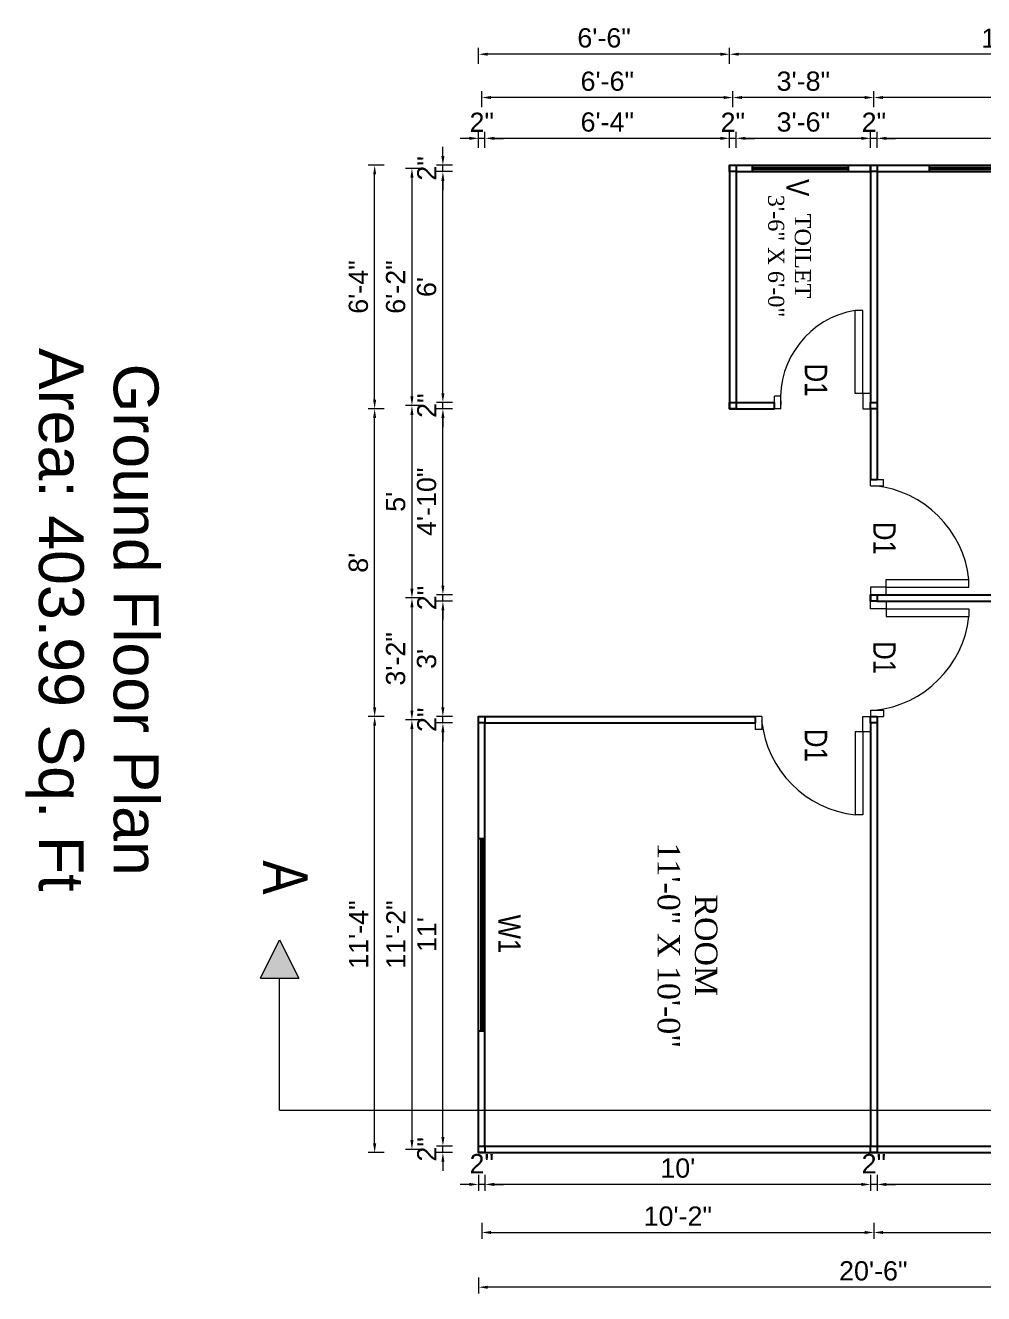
# Model space of a CAD drawing. Header units: inches. Extents: x 367408 to 389323, y -53247 to -41521.
# Drawn here: x 377917 to 378216, y -51882.3 to -51486.6 of the extents above; entities that cross this region are included whole.
import ezdxf

# ---------------------------------------------------------------- set-up
doc = ezdxf.new("R2010")
doc.units = ezdxf.units.IN
doc.header["$LTSCALE"] = 2
doc.header["$MEASUREMENT"] = 0
doc.header["$PDMODE"] = 34
doc.layers.get('0').update_dxf_attribs({"linetype": 'CONTINUOUS'})
doc.layers.get('DEFPOINTS').update_dxf_attribs({"color": 141, "linetype": 'CONTINUOUS'})
for name, color, linetype, lineweight in [('dimension', 160, 'CONTINUOUS', 15), ('OUTLINE', 1, 'CONTINUOUS', 25), ('steps', 253, 'CONTINUOUS', 20)]:
    doc.layers.add(name, color=color, linetype=linetype, lineweight=lineweight)
doc.styles.add('Lettring Text', font='arial.ttf')
doc.styles.get("Standard").update_dxf_attribs({"font": 'ARIALN.TTF'})
doc.dimstyles.new('Copy of Standard', dxfattribs={"dimtxt": 6, "dimasz": 2.875, "dimexe": 2, "dimexo": 4, "dimgap": 2, "dimtad": 1, "dimdec": 0, "dimrnd": 1, "dimzin": 0, "dimdsep": 46, "dimlunit": 4, "dimtxsty": 'Lettring Text', "dimcen": 0.1, "dimclrd": 7, "dimclre": 7, "dimclrt": 7, "dimazin": 0, "dimtfac": 0.645, "dimtdec": 0, "dimtmove": 1, "dimatfit": 0, "dimfxl": 3, "dimfxlon": 1, "dimtfillclr": 256, "dimtolj": 1, "dimtzin": 0, "dimlwd": -1, "dimlwe": -1, "dimarcsym": 2})

# ---------------------------------------------------------------- blocks, each defined once
blk = doc.blocks.new('*D1126')
at = {"layer": 'DEFPOINTS', "color": 0, "ltscale": 0.5, "transparency": 16777216}
for p in [(378047.3, -51836.26), (378058.43, -51836.26), (378058.43, -51838.26)]:
    blk.add_point(p, dxfattribs=at)
at = {"layer": 'steps', "color": 7, "ltscale": 0.5, "transparency": 16777216}
for p, q in [((378047.3, -51833.39), (378047.3, -51830.51)), ((378050.3, -51836.26), (378045.3, -51836.26)), ((378050.3, -51838.26), (378045.3, -51838.26)), ((378047.3, -51838.26), (378047.3, -51836.26)), ((378047.3, -51841.14), (378047.3, -51844.01))]:
    blk.add_line(p, q, dxfattribs=at)
for points in [[(378046.82, -51833.39), (378047.78, -51833.39), (378047.3, -51836.26)], [(378046.82, -51841.14), (378047.78, -51841.14), (378047.3, -51838.26)]]:
    blk.add_solid(points, dxfattribs=at)
at = {"layer": 'steps', "color": 7, "ltscale": 0.5, "transparency": 16777216, "insert": (378042.29, -51837.26), "char_height": 6, "attachment_point": 5, "rotation": 90, "style": 'Lettring Text'}
blk.add_mtext('\\A1;2"', dxfattribs=at)
blk = doc.blocks.new('*D1127')
at = {"layer": 'DEFPOINTS', "color": 0, "ltscale": 0.5, "transparency": 16777216}
for p in [(378047.3, -51704.26), (378058.43, -51704.26), (378058.43, -51836.26)]:
    blk.add_point(p, dxfattribs=at)
at = {"layer": 'steps', "color": 7, "ltscale": 0.5, "transparency": 16777216}
for p, q in [((378050.3, -51704.26), (378045.3, -51704.26)), ((378047.3, -51833.39), (378047.3, -51707.14)), ((378050.3, -51836.26), (378045.3, -51836.26))]:
    blk.add_line(p, q, dxfattribs=at)
for points in [[(378046.82, -51707.14), (378047.78, -51707.14), (378047.3, -51704.26)], [(378046.82, -51833.39), (378047.78, -51833.39), (378047.3, -51836.26)]]:
    blk.add_solid(points, dxfattribs=at)
at = {"layer": 'steps', "color": 7, "ltscale": 0.5, "transparency": 16777216, "insert": (378042.29, -51770.26), "char_height": 6, "attachment_point": 5, "rotation": 90, "style": 'Lettring Text'}
blk.add_mtext("\\A1;11'", dxfattribs=at)
blk = doc.blocks.new('*D1128')
at = {"layer": 'DEFPOINTS', "color": 0, "ltscale": 0.5, "transparency": 16777216}
for p in [(378047.3, -51702.26), (378058.43, -51702.26), (378058.43, -51704.26)]:
    blk.add_point(p, dxfattribs=at)
at = {"layer": 'steps', "color": 7, "ltscale": 0.5, "transparency": 16777216}
for p, q in [((378047.3, -51699.39), (378047.3, -51696.51)), ((378050.3, -51702.26), (378045.3, -51702.26)), ((378050.3, -51704.26), (378045.3, -51704.26)), ((378047.3, -51704.26), (378047.3, -51702.26)), ((378047.3, -51707.14), (378047.3, -51710.01))]:
    blk.add_line(p, q, dxfattribs=at)
for points in [[(378046.82, -51699.39), (378047.78, -51699.39), (378047.3, -51702.26)], [(378046.82, -51707.14), (378047.78, -51707.14), (378047.3, -51704.26)]]:
    blk.add_solid(points, dxfattribs=at)
at = {"layer": 'steps', "color": 7, "ltscale": 0.5, "transparency": 16777216, "insert": (378042.29, -51703.26), "char_height": 6, "attachment_point": 5, "rotation": 90, "style": 'Lettring Text'}
blk.add_mtext('\\A1;2"', dxfattribs=at)
blk = doc.blocks.new('*D1129')
at = {"layer": 'DEFPOINTS', "color": 0, "ltscale": 0.5, "transparency": 16777216}
for p in [(378047.3, -51666.26), (378180.77, -51666.26), (378058.43, -51702.26)]:
    blk.add_point(p, dxfattribs=at)
at = {"layer": 'steps', "color": 7, "ltscale": 0.5, "transparency": 16777216}
for p, q in [((378050.3, -51666.26), (378045.3, -51666.26)), ((378047.3, -51699.39), (378047.3, -51669.14)), ((378050.3, -51702.26), (378045.3, -51702.26))]:
    blk.add_line(p, q, dxfattribs=at)
for points in [[(378046.82, -51669.14), (378047.78, -51669.14), (378047.3, -51666.26)], [(378046.82, -51699.39), (378047.78, -51699.39), (378047.3, -51702.26)]]:
    blk.add_solid(points, dxfattribs=at)
at = {"layer": 'steps', "color": 7, "ltscale": 0.5, "transparency": 16777216, "insert": (378042.24, -51684.26), "char_height": 6, "attachment_point": 5, "rotation": 90, "style": 'Lettring Text'}
blk.add_mtext("\\A1;3'", dxfattribs=at)
blk = doc.blocks.new('*D1130')
at = {"layer": 'DEFPOINTS', "color": 0, "ltscale": 0.5, "transparency": 16777216}
for p in [(378047.3, -51664.26), (378180.77, -51664.26), (378180.77, -51666.26)]:
    blk.add_point(p, dxfattribs=at)
at = {"layer": 'steps', "color": 7, "ltscale": 0.5, "transparency": 16777216}
for p, q in [((378047.3, -51661.39), (378047.3, -51658.51)), ((378050.3, -51664.26), (378045.3, -51664.26)), ((378047.3, -51666.26), (378047.3, -51664.26)), ((378050.3, -51666.26), (378045.3, -51666.26)), ((378047.3, -51669.14), (378047.3, -51672.01))]:
    blk.add_line(p, q, dxfattribs=at)
for points in [[(378046.82, -51661.39), (378047.78, -51661.39), (378047.3, -51664.26)], [(378046.82, -51669.14), (378047.78, -51669.14), (378047.3, -51666.26)]]:
    blk.add_solid(points, dxfattribs=at)
at = {"layer": 'steps', "color": 7, "ltscale": 0.5, "transparency": 16777216, "insert": (378042.29, -51665.26), "char_height": 6, "attachment_point": 5, "rotation": 90, "style": 'Lettring Text'}
blk.add_mtext('\\A1;2"', dxfattribs=at)
blk = doc.blocks.new('*D1131')
at = {"layer": 'DEFPOINTS', "color": 0, "ltscale": 0.5, "transparency": 16777216}
for p in [(378047.3, -51606.26), (378136.77, -51606.26), (378180.77, -51664.26)]:
    blk.add_point(p, dxfattribs=at)
at = {"layer": 'steps', "color": 7, "ltscale": 0.5, "transparency": 16777216}
for p, q in [((378050.3, -51606.26), (378045.3, -51606.26)), ((378047.3, -51661.39), (378047.3, -51609.14)), ((378050.3, -51664.26), (378045.3, -51664.26))]:
    blk.add_line(p, q, dxfattribs=at)
for points in [[(378046.82, -51609.14), (378047.78, -51609.14), (378047.3, -51606.26)], [(378046.82, -51661.39), (378047.78, -51661.39), (378047.3, -51664.26)]]:
    blk.add_solid(points, dxfattribs=at)
at = {"layer": 'steps', "color": 7, "ltscale": 0.5, "transparency": 16777216, "insert": (378042.24, -51635.26), "char_height": 6, "attachment_point": 5, "rotation": 90, "style": 'Lettring Text'}
blk.add_mtext('\\A1;4\'-10"', dxfattribs=at)
blk = doc.blocks.new('*D1132')
at = {"layer": 'DEFPOINTS', "color": 0, "ltscale": 0.5, "transparency": 16777216}
for p in [(378047.3, -51604.26), (378136.77, -51604.26), (378136.77, -51606.26)]:
    blk.add_point(p, dxfattribs=at)
at = {"layer": 'steps', "color": 7, "ltscale": 0.5, "transparency": 16777216}
for p, q in [((378047.3, -51601.39), (378047.3, -51598.51)), ((378050.3, -51604.26), (378045.3, -51604.26)), ((378047.3, -51606.26), (378047.3, -51604.26)), ((378050.3, -51606.26), (378045.3, -51606.26)), ((378047.3, -51609.14), (378047.3, -51612.01))]:
    blk.add_line(p, q, dxfattribs=at)
for points in [[(378046.82, -51601.39), (378047.78, -51601.39), (378047.3, -51604.26)], [(378046.82, -51609.14), (378047.78, -51609.14), (378047.3, -51606.26)]]:
    blk.add_solid(points, dxfattribs=at)
at = {"layer": 'steps', "color": 7, "ltscale": 0.5, "transparency": 16777216, "insert": (378042.29, -51605.26), "char_height": 6, "attachment_point": 5, "rotation": 90, "style": 'Lettring Text'}
blk.add_mtext('\\A1;2"', dxfattribs=at)
blk = doc.blocks.new('*D1133')
at = {"layer": 'DEFPOINTS', "color": 0, "ltscale": 0.5, "transparency": 16777216}
for p in [(378047.3, -51532.26), (378136.77, -51532.26), (378136.77, -51604.26)]:
    blk.add_point(p, dxfattribs=at)
at = {"layer": 'steps', "color": 7, "ltscale": 0.5, "transparency": 16777216}
for p, q in [((378050.3, -51532.26), (378045.3, -51532.26)), ((378047.3, -51601.39), (378047.3, -51535.14)), ((378050.3, -51604.26), (378045.3, -51604.26))]:
    blk.add_line(p, q, dxfattribs=at)
for points in [[(378046.82, -51535.14), (378047.78, -51535.14), (378047.3, -51532.26)], [(378046.82, -51601.39), (378047.78, -51601.39), (378047.3, -51604.26)]]:
    blk.add_solid(points, dxfattribs=at)
at = {"layer": 'steps', "color": 7, "ltscale": 0.5, "transparency": 16777216, "insert": (378042.24, -51568.26), "char_height": 6, "attachment_point": 5, "rotation": 90, "style": 'Lettring Text'}
blk.add_mtext("\\A1;6'", dxfattribs=at)
blk = doc.blocks.new('*D1134')
at = {"layer": 'DEFPOINTS', "color": 0, "ltscale": 0.5, "transparency": 16777216}
for p in [(378047.3, -51530.26), (378136.77, -51530.26), (378136.77, -51532.26)]:
    blk.add_point(p, dxfattribs=at)
at = {"layer": 'steps', "color": 7, "ltscale": 0.5, "transparency": 16777216}
for p, q in [((378047.3, -51527.39), (378047.3, -51524.51)), ((378050.3, -51530.26), (378045.3, -51530.26)), ((378047.3, -51532.26), (378047.3, -51530.26)), ((378050.3, -51532.26), (378045.3, -51532.26)), ((378047.3, -51535.14), (378047.3, -51538.01))]:
    blk.add_line(p, q, dxfattribs=at)
for points in [[(378046.82, -51527.39), (378047.78, -51527.39), (378047.3, -51530.26)], [(378046.82, -51535.14), (378047.78, -51535.14), (378047.3, -51532.26)]]:
    blk.add_solid(points, dxfattribs=at)
at = {"layer": 'steps', "color": 7, "ltscale": 0.5, "transparency": 16777216, "insert": (378042.29, -51531.26), "char_height": 6, "attachment_point": 5, "rotation": 90, "style": 'Lettring Text'}
blk.add_mtext('\\A1;2"', dxfattribs=at)
blk = doc.blocks.new('*D1135')
at = {"layer": 'DEFPOINTS', "color": 0, "ltscale": 0.5, "transparency": 16777216}
for p in [(378137.77, -51531.26), (378037.64, -51605.26), (378137.77, -51605.26)]:
    blk.add_point(p, dxfattribs=at)
at = {"layer": 'steps', "color": 7, "ltscale": 0.5, "transparency": 16777216}
for p, q in [((378040.64, -51531.26), (378035.64, -51531.26)), ((378037.64, -51534.14), (378037.64, -51602.39)), ((378040.64, -51605.26), (378035.64, -51605.26))]:
    blk.add_line(p, q, dxfattribs=at)
for points in [[(378037.16, -51534.14), (378038.12, -51534.14), (378037.64, -51531.26)], [(378037.16, -51602.39), (378038.12, -51602.39), (378037.64, -51605.26)]]:
    blk.add_solid(points, dxfattribs=at)
at = {"layer": 'steps', "color": 7, "ltscale": 0.5, "transparency": 16777216, "insert": (378032.58, -51568.26), "char_height": 6, "attachment_point": 5, "rotation": 90, "style": 'Lettring Text'}
blk.add_mtext('\\A1;6\'-2"', dxfattribs=at)
blk = doc.blocks.new('*D1136')
at = {"layer": 'DEFPOINTS', "color": 0, "ltscale": 0.5, "transparency": 16777216}
for p in [(378137.77, -51605.26), (378037.64, -51665.26), (378181.77, -51665.26)]:
    blk.add_point(p, dxfattribs=at)
at = {"layer": 'steps', "color": 7, "ltscale": 0.5, "transparency": 16777216}
for p, q in [((378040.64, -51605.26), (378035.64, -51605.26)), ((378037.64, -51608.14), (378037.64, -51662.39)), ((378040.64, -51665.26), (378035.64, -51665.26))]:
    blk.add_line(p, q, dxfattribs=at)
for points in [[(378037.16, -51608.14), (378038.12, -51608.14), (378037.64, -51605.26)], [(378037.16, -51662.39), (378038.12, -51662.39), (378037.64, -51665.26)]]:
    blk.add_solid(points, dxfattribs=at)
at = {"layer": 'steps', "color": 7, "ltscale": 0.5, "transparency": 16777216, "insert": (378032.59, -51635.26), "char_height": 6, "attachment_point": 5, "rotation": 90, "style": 'Lettring Text'}
blk.add_mtext("\\A1;5'", dxfattribs=at)
blk = doc.blocks.new('*D1137')
at = {"layer": 'DEFPOINTS', "color": 0, "ltscale": 0.5, "transparency": 16777216}
for p in [(378181.77, -51665.26), (378037.64, -51703.26), (378181.77, -51703.26)]:
    blk.add_point(p, dxfattribs=at)
at = {"layer": 'steps', "color": 7, "ltscale": 0.5, "transparency": 16777216}
for p, q in [((378040.64, -51665.26), (378035.64, -51665.26)), ((378037.64, -51668.14), (378037.64, -51700.39)), ((378040.64, -51703.26), (378035.64, -51703.26))]:
    blk.add_line(p, q, dxfattribs=at)
for points in [[(378037.16, -51668.14), (378038.12, -51668.14), (378037.64, -51665.26)], [(378037.16, -51700.39), (378038.12, -51700.39), (378037.64, -51703.26)]]:
    blk.add_solid(points, dxfattribs=at)
at = {"layer": 'steps', "color": 7, "ltscale": 0.5, "transparency": 16777216, "insert": (378032.58, -51684.26), "char_height": 6, "attachment_point": 5, "rotation": 90, "style": 'Lettring Text'}
blk.add_mtext('\\A1;3\'-2"', dxfattribs=at)
blk = doc.blocks.new('*D1138')
at = {"layer": 'DEFPOINTS', "color": 0, "ltscale": 0.5, "transparency": 16777216}
for p in [(378181.77, -51703.26), (378037.64, -51837.26), (378059.43, -51837.26)]:
    blk.add_point(p, dxfattribs=at)
at = {"layer": 'steps', "color": 7, "ltscale": 0.5, "transparency": 16777216}
for p, q in [((378040.64, -51703.26), (378035.64, -51703.26)), ((378037.64, -51706.14), (378037.64, -51834.39)), ((378040.64, -51837.26), (378035.64, -51837.26))]:
    blk.add_line(p, q, dxfattribs=at)
for points in [[(378037.16, -51706.14), (378038.12, -51706.14), (378037.64, -51703.26)], [(378037.16, -51834.39), (378038.12, -51834.39), (378037.64, -51837.26)]]:
    blk.add_solid(points, dxfattribs=at)
at = {"layer": 'steps', "color": 7, "ltscale": 0.5, "transparency": 16777216, "insert": (378032.63, -51770.26), "char_height": 6, "attachment_point": 5, "rotation": 90, "style": 'Lettring Text'}
blk.add_mtext('\\A1;11\'-2"', dxfattribs=at)
blk = doc.blocks.new('*D1139')
at = {"layer": 'DEFPOINTS', "color": 0, "ltscale": 0.5, "transparency": 16777216}
for p in [(378026.01, -51702.26), (378058.43, -51702.26), (378058.43, -51838.26)]:
    blk.add_point(p, dxfattribs=at)
at = {"layer": 'steps', "color": 7, "ltscale": 0.5, "transparency": 16777216}
for p, q in [((378029.01, -51702.26), (378024.01, -51702.26)), ((378026.01, -51835.39), (378026.01, -51705.14)), ((378029.01, -51838.26), (378024.01, -51838.26))]:
    blk.add_line(p, q, dxfattribs=at)
for points in [[(378025.53, -51705.14), (378026.49, -51705.14), (378026.01, -51702.26)], [(378025.53, -51835.39), (378026.49, -51835.39), (378026.01, -51838.26)]]:
    blk.add_solid(points, dxfattribs=at)
at = {"layer": 'steps', "color": 7, "ltscale": 0.5, "transparency": 16777216, "insert": (378021, -51770.26), "char_height": 6, "attachment_point": 5, "rotation": 90, "style": 'Lettring Text'}
blk.add_mtext('\\A1;11\'-4"', dxfattribs=at)
blk = doc.blocks.new('*D1140')
at = {"layer": 'DEFPOINTS', "color": 0, "ltscale": 0.5, "transparency": 16777216}
for p in [(378026.01, -51606.26), (378136.77, -51606.26), (378058.43, -51702.26)]:
    blk.add_point(p, dxfattribs=at)
at = {"layer": 'steps', "color": 7, "ltscale": 0.5, "transparency": 16777216}
for p, q in [((378029.01, -51606.26), (378024.01, -51606.26)), ((378026.01, -51699.39), (378026.01, -51609.14)), ((378029.01, -51702.26), (378024.01, -51702.26))]:
    blk.add_line(p, q, dxfattribs=at)
for points in [[(378025.53, -51609.14), (378026.49, -51609.14), (378026.01, -51606.26)], [(378025.53, -51699.39), (378026.49, -51699.39), (378026.01, -51702.26)]]:
    blk.add_solid(points, dxfattribs=at)
at = {"layer": 'steps', "color": 7, "ltscale": 0.5, "transparency": 16777216, "insert": (378020.95, -51654.26), "char_height": 6, "attachment_point": 5, "rotation": 90, "style": 'Lettring Text'}
blk.add_mtext("\\A1;8'", dxfattribs=at)
blk = doc.blocks.new('*D1141')
at = {"layer": 'DEFPOINTS', "color": 0, "ltscale": 0.5, "transparency": 16777216}
for p in [(378026.01, -51530.26), (378136.77, -51530.26), (378136.77, -51606.26)]:
    blk.add_point(p, dxfattribs=at)
at = {"layer": 'steps', "color": 7, "ltscale": 0.5, "transparency": 16777216}
for p, q in [((378029.01, -51530.26), (378024.01, -51530.26)), ((378026.01, -51603.39), (378026.01, -51533.14)), ((378029.01, -51606.26), (378024.01, -51606.26))]:
    blk.add_line(p, q, dxfattribs=at)
for points in [[(378025.53, -51533.14), (378026.49, -51533.14), (378026.01, -51530.26)], [(378025.53, -51603.39), (378026.49, -51603.39), (378026.01, -51606.26)]]:
    blk.add_solid(points, dxfattribs=at)
at = {"layer": 'steps', "color": 7, "ltscale": 0.5, "transparency": 16777216, "insert": (378020.95, -51568.26), "char_height": 6, "attachment_point": 5, "rotation": 90, "style": 'Lettring Text'}
blk.add_mtext('\\A1;6\'-4"', dxfattribs=at)
blk = doc.blocks.new('*D1143')
at = {"layer": 'DEFPOINTS', "color": 0, "ltscale": 0.5, "transparency": 16777216}
for p in [(378182.77, -51521.88), (378182.77, -51530.26), (378302.77, -51530.26)]:
    blk.add_point(p, dxfattribs=at)
at = {"layer": 'steps', "color": 7, "ltscale": 0.5, "transparency": 16777216}
for p, q in [((378182.77, -51524.88), (378182.77, -51519.88)), ((378299.89, -51521.88), (378185.64, -51521.88)), ((378302.77, -51524.88), (378302.77, -51519.88))]:
    blk.add_line(p, q, dxfattribs=at)
for points in [[(378185.64, -51521.4), (378185.64, -51522.36), (378182.77, -51521.88)], [(378299.89, -51521.4), (378299.89, -51522.36), (378302.77, -51521.88)]]:
    blk.add_solid(points, dxfattribs=at)
at = {"layer": 'steps', "color": 7, "ltscale": 0.5, "transparency": 16777216, "insert": (378242.77, -51516.82), "char_height": 6, "attachment_point": 5, "style": 'Lettring Text'}
blk.add_mtext("\\A1;10'", dxfattribs=at)
blk = doc.blocks.new('*D1144')
at = {"layer": 'DEFPOINTS', "color": 0, "ltscale": 0.5, "transparency": 16777216}
for p in [(378180.77, -51521.88), (378180.77, -51530.26), (378182.77, -51530.26)]:
    blk.add_point(p, dxfattribs=at)
at = {"layer": 'steps', "color": 7, "ltscale": 0.5, "transparency": 16777216}
for p, q in [((378177.89, -51521.88), (378175.02, -51521.88)), ((378180.77, -51524.88), (378180.77, -51519.88)), ((378182.77, -51521.88), (378180.77, -51521.88)), ((378182.77, -51524.88), (378182.77, -51519.88)), ((378185.64, -51521.88), (378188.52, -51521.88))]:
    blk.add_line(p, q, dxfattribs=at)
for points in [[(378177.89, -51521.4), (378177.89, -51522.36), (378180.77, -51521.88)], [(378185.64, -51521.4), (378185.64, -51522.36), (378182.77, -51521.88)]]:
    blk.add_solid(points, dxfattribs=at)
at = {"layer": 'steps', "color": 7, "ltscale": 0.5, "transparency": 16777216, "insert": (378181.77, -51516.87), "char_height": 6, "attachment_point": 5, "style": 'Lettring Text'}
blk.add_mtext('\\A1;2"', dxfattribs=at)
blk = doc.blocks.new('*D1145')
at = {"layer": 'DEFPOINTS', "color": 0, "ltscale": 0.5, "transparency": 16777216}
for p in [(378138.77, -51521.88), (378138.77, -51530.26), (378180.77, -51530.26)]:
    blk.add_point(p, dxfattribs=at)
at = {"layer": 'steps', "color": 7, "ltscale": 0.5, "transparency": 16777216}
for p, q in [((378138.77, -51524.88), (378138.77, -51519.88)), ((378177.89, -51521.88), (378141.64, -51521.88)), ((378180.77, -51524.88), (378180.77, -51519.88))]:
    blk.add_line(p, q, dxfattribs=at)
for points in [[(378141.64, -51521.4), (378141.64, -51522.36), (378138.77, -51521.88)], [(378177.89, -51521.4), (378177.89, -51522.36), (378180.77, -51521.88)]]:
    blk.add_solid(points, dxfattribs=at)
at = {"layer": 'steps', "color": 7, "ltscale": 0.5, "transparency": 16777216, "insert": (378159.77, -51516.82), "char_height": 6, "attachment_point": 5, "style": 'Lettring Text'}
blk.add_mtext('\\A1;3\'-6"', dxfattribs=at)
blk = doc.blocks.new('*D1146')
at = {"layer": 'DEFPOINTS', "color": 0, "ltscale": 0.5, "transparency": 16777216}
for p in [(378136.77, -51521.88), (378136.77, -51530.26), (378138.77, -51530.26)]:
    blk.add_point(p, dxfattribs=at)
at = {"layer": 'steps', "color": 7, "ltscale": 0.5, "transparency": 16777216}
for p, q in [((378133.89, -51521.88), (378131.02, -51521.88)), ((378136.77, -51524.88), (378136.77, -51519.88)), ((378138.77, -51521.88), (378136.77, -51521.88)), ((378138.77, -51524.88), (378138.77, -51519.88)), ((378141.64, -51521.88), (378144.52, -51521.88))]:
    blk.add_line(p, q, dxfattribs=at)
for points in [[(378133.89, -51521.4), (378133.89, -51522.36), (378136.77, -51521.88)], [(378141.64, -51521.4), (378141.64, -51522.36), (378138.77, -51521.88)]]:
    blk.add_solid(points, dxfattribs=at)
at = {"layer": 'steps', "color": 7, "ltscale": 0.5, "transparency": 16777216, "insert": (378137.77, -51516.87), "char_height": 6, "attachment_point": 5, "style": 'Lettring Text'}
blk.add_mtext('\\A1;2"', dxfattribs=at)
blk = doc.blocks.new('*D1147')
at = {"layer": 'DEFPOINTS', "color": 0, "ltscale": 0.5, "transparency": 16777216}
for p in [(378060.43, -51521.88), (378136.77, -51530.26), (378060.43, -51702.26)]:
    blk.add_point(p, dxfattribs=at)
at = {"layer": 'steps', "color": 7, "ltscale": 0.5, "transparency": 16777216}
for p, q in [((378060.43, -51524.88), (378060.43, -51519.88)), ((378133.89, -51521.88), (378063.3, -51521.88)), ((378136.77, -51524.88), (378136.77, -51519.88))]:
    blk.add_line(p, q, dxfattribs=at)
for points in [[(378063.3, -51521.4), (378063.3, -51522.36), (378060.43, -51521.88)], [(378133.89, -51521.4), (378133.89, -51522.36), (378136.77, -51521.88)]]:
    blk.add_solid(points, dxfattribs=at)
at = {"layer": 'steps', "color": 7, "ltscale": 0.5, "transparency": 16777216, "insert": (378098.6, -51516.82), "char_height": 6, "attachment_point": 5, "style": 'Lettring Text'}
blk.add_mtext('\\A1;6\'-4"', dxfattribs=at)
blk = doc.blocks.new('*D1148')
at = {"layer": 'DEFPOINTS', "color": 0, "ltscale": 0.5, "transparency": 16777216}
for p in [(378058.43, -51521.88), (378058.43, -51702.26), (378060.43, -51702.26)]:
    blk.add_point(p, dxfattribs=at)
at = {"layer": 'steps', "color": 7, "ltscale": 0.5, "transparency": 16777216}
for p, q in [((378055.55, -51521.88), (378052.68, -51521.88)), ((378058.43, -51524.88), (378058.43, -51519.88)), ((378060.43, -51521.88), (378058.43, -51521.88)), ((378060.43, -51524.88), (378060.43, -51519.88)), ((378063.3, -51521.88), (378066.18, -51521.88))]:
    blk.add_line(p, q, dxfattribs=at)
for points in [[(378055.55, -51521.4), (378055.55, -51522.36), (378058.43, -51521.88)], [(378063.3, -51521.4), (378063.3, -51522.36), (378060.43, -51521.88)]]:
    blk.add_solid(points, dxfattribs=at)
at = {"layer": 'steps', "color": 7, "ltscale": 0.5, "transparency": 16777216, "insert": (378059.43, -51516.87), "char_height": 6, "attachment_point": 5, "style": 'Lettring Text'}
blk.add_mtext('\\A1;2"', dxfattribs=at)
blk = doc.blocks.new('*D1149')
at = {"layer": 'DEFPOINTS', "color": 0, "ltscale": 0.5, "transparency": 16777216}
for p in [(378181.77, -51509.15), (378181.77, -51531.26), (378303.77, -51531.26)]:
    blk.add_point(p, dxfattribs=at)
at = {"layer": 'steps', "color": 7, "ltscale": 0.5, "transparency": 16777216}
for p, q in [((378181.77, -51512.15), (378181.77, -51507.15)), ((378303.77, -51512.15), (378303.77, -51507.15)), ((378300.89, -51509.15), (378184.64, -51509.15))]:
    blk.add_line(p, q, dxfattribs=at)
for points in [[(378184.64, -51508.67), (378184.64, -51509.63), (378181.77, -51509.15)], [(378300.89, -51508.67), (378300.89, -51509.63), (378303.77, -51509.15)]]:
    blk.add_solid(points, dxfattribs=at)
at = {"layer": 'steps', "color": 7, "ltscale": 0.5, "transparency": 16777216, "insert": (378242.77, -51504.09), "char_height": 6, "attachment_point": 5, "style": 'Lettring Text'}
blk.add_mtext('\\A1;10\'-2"', dxfattribs=at)
blk = doc.blocks.new('*D1150')
at = {"layer": 'DEFPOINTS', "color": 0, "ltscale": 0.5, "transparency": 16777216}
for p in [(378137.77, -51509.15), (378137.77, -51531.26), (378181.77, -51531.26)]:
    blk.add_point(p, dxfattribs=at)
at = {"layer": 'steps', "color": 7, "ltscale": 0.5, "transparency": 16777216}
for p, q in [((378137.77, -51512.15), (378137.77, -51507.15)), ((378181.77, -51512.15), (378181.77, -51507.15)), ((378178.89, -51509.15), (378140.64, -51509.15))]:
    blk.add_line(p, q, dxfattribs=at)
for points in [[(378140.64, -51508.67), (378140.64, -51509.63), (378137.77, -51509.15)], [(378178.89, -51508.67), (378178.89, -51509.63), (378181.77, -51509.15)]]:
    blk.add_solid(points, dxfattribs=at)
at = {"layer": 'steps', "color": 7, "ltscale": 0.5, "transparency": 16777216, "insert": (378159.77, -51504.08), "char_height": 6, "attachment_point": 5, "style": 'Lettring Text'}
blk.add_mtext('\\A1;3\'-8"', dxfattribs=at)
blk = doc.blocks.new('*D1151')
at = {"layer": 'DEFPOINTS', "color": 0, "ltscale": 0.5, "transparency": 16777216}
for p in [(378059.43, -51509.15), (378137.77, -51531.26), (378059.43, -51703.26)]:
    blk.add_point(p, dxfattribs=at)
at = {"layer": 'steps', "color": 7, "ltscale": 0.5, "transparency": 16777216}
for p, q in [((378059.43, -51512.15), (378059.43, -51507.15)), ((378137.77, -51512.15), (378137.77, -51507.15)), ((378134.89, -51509.15), (378062.3, -51509.15))]:
    blk.add_line(p, q, dxfattribs=at)
for points in [[(378062.3, -51508.67), (378062.3, -51509.63), (378059.43, -51509.15)], [(378134.89, -51508.67), (378134.89, -51509.63), (378137.77, -51509.15)]]:
    blk.add_solid(points, dxfattribs=at)
at = {"layer": 'steps', "color": 7, "ltscale": 0.5, "transparency": 16777216, "insert": (378098.6, -51504.09), "char_height": 6, "attachment_point": 5, "style": 'Lettring Text'}
blk.add_mtext('\\A1;6\'-6"', dxfattribs=at)
blk = doc.blocks.new('*D1152')
at = {"layer": 'DEFPOINTS', "color": 0, "ltscale": 0.5, "transparency": 16777216}
for p in [(378136.77, -51495.64), (378136.77, -51530.26), (378304.77, -51530.26)]:
    blk.add_point(p, dxfattribs=at)
at = {"layer": 'steps', "color": 7, "ltscale": 0.5, "transparency": 16777216}
for p, q in [((378136.77, -51498.64), (378136.77, -51493.64)), ((378304.77, -51498.64), (378304.77, -51493.64)), ((378301.89, -51495.64), (378139.64, -51495.64))]:
    blk.add_line(p, q, dxfattribs=at)
for points in [[(378139.64, -51495.16), (378139.64, -51496.12), (378136.77, -51495.64)], [(378301.89, -51495.16), (378301.89, -51496.12), (378304.77, -51495.64)]]:
    blk.add_solid(points, dxfattribs=at)
at = {"layer": 'steps', "color": 7, "ltscale": 0.5, "transparency": 16777216, "insert": (378220.77, -51490.63), "char_height": 6, "attachment_point": 5, "style": 'Lettring Text'}
blk.add_mtext("\\A1;14'", dxfattribs=at)
blk = doc.blocks.new('*D1153')
at = {"layer": 'DEFPOINTS', "color": 0, "ltscale": 0.5, "transparency": 16777216}
for p in [(378058.43, -51495.64), (378136.77, -51530.26), (378058.43, -51702.26)]:
    blk.add_point(p, dxfattribs=at)
at = {"layer": 'steps', "color": 7, "ltscale": 0.5, "transparency": 16777216}
for p, q in [((378058.43, -51498.64), (378058.43, -51493.64)), ((378136.77, -51498.64), (378136.77, -51493.64)), ((378133.89, -51495.64), (378061.3, -51495.64))]:
    blk.add_line(p, q, dxfattribs=at)
for points in [[(378061.3, -51495.16), (378061.3, -51496.12), (378058.43, -51495.64)], [(378133.89, -51495.16), (378133.89, -51496.12), (378136.77, -51495.64)]]:
    blk.add_solid(points, dxfattribs=at)
at = {"layer": 'steps', "color": 7, "ltscale": 0.5, "transparency": 16777216, "insert": (378097.6, -51490.57), "char_height": 6, "attachment_point": 5, "style": 'Lettring Text'}
blk.add_mtext('\\A1;6\'-6"', dxfattribs=at)
blk = doc.blocks.new('*D1155')
at = {"layer": 'DEFPOINTS', "color": 0, "ltscale": 0.5, "transparency": 16777216}
for p in [(378182.77, -51838.26), (378302.77, -51838.26), (378182.77, -51848.2)]:
    blk.add_point(p, dxfattribs=at)
at = {"layer": 'steps', "color": 7, "ltscale": 0.5, "transparency": 16777216}
for p, q in [((378182.77, -51845.2), (378182.77, -51850.2)), ((378302.77, -51845.2), (378302.77, -51850.2)), ((378299.89, -51848.2), (378185.64, -51848.2))]:
    blk.add_line(p, q, dxfattribs=at)
for points in [[(378185.64, -51847.72), (378185.64, -51848.68), (378182.77, -51848.2)], [(378299.89, -51847.72), (378299.89, -51848.68), (378302.77, -51848.2)]]:
    blk.add_solid(points, dxfattribs=at)
at = {"layer": 'steps', "color": 7, "ltscale": 0.5, "transparency": 16777216, "insert": (378242.77, -51843.13), "char_height": 6, "attachment_point": 5, "style": 'Lettring Text'}
blk.add_mtext("\\A1;10'", dxfattribs=at)
blk = doc.blocks.new('*D1156')
at = {"layer": 'DEFPOINTS', "color": 0, "ltscale": 0.5, "transparency": 16777216}
for p in [(378180.77, -51838.26), (378182.77, -51838.26), (378180.77, -51848.2)]:
    blk.add_point(p, dxfattribs=at)
at = {"layer": 'steps', "color": 7, "ltscale": 0.5, "transparency": 16777216}
for p, q in [((378180.77, -51845.2), (378180.77, -51850.2)), ((378182.77, -51845.2), (378182.77, -51850.2)), ((378177.89, -51848.2), (378175.02, -51848.2)), ((378182.77, -51848.2), (378180.77, -51848.2)), ((378185.64, -51848.2), (378188.52, -51848.2))]:
    blk.add_line(p, q, dxfattribs=at)
for points in [[(378177.89, -51847.72), (378177.89, -51848.68), (378180.77, -51848.2)], [(378185.64, -51847.72), (378185.64, -51848.68), (378182.77, -51848.2)]]:
    blk.add_solid(points, dxfattribs=at)
at = {"layer": 'steps', "color": 7, "ltscale": 0.5, "transparency": 16777216, "insert": (378181.77, -51841.72), "char_height": 6, "attachment_point": 5, "style": 'Lettring Text'}
blk.add_mtext('\\A1;2"', dxfattribs=at)
blk = doc.blocks.new('*D1157')
at = {"layer": 'DEFPOINTS', "color": 0, "ltscale": 0.5, "transparency": 16777216}
for p in [(378060.43, -51838.26), (378180.77, -51838.26), (378060.43, -51848.2)]:
    blk.add_point(p, dxfattribs=at)
at = {"layer": 'steps', "color": 7, "ltscale": 0.5, "transparency": 16777216}
for p, q in [((378060.43, -51845.2), (378060.43, -51850.2)), ((378180.77, -51845.2), (378180.77, -51850.2)), ((378177.89, -51848.2), (378063.3, -51848.2))]:
    blk.add_line(p, q, dxfattribs=at)
for points in [[(378063.3, -51847.72), (378063.3, -51848.68), (378060.43, -51848.2)], [(378177.89, -51847.72), (378177.89, -51848.68), (378180.77, -51848.2)]]:
    blk.add_solid(points, dxfattribs=at)
at = {"layer": 'steps', "color": 7, "ltscale": 0.5, "transparency": 16777216, "insert": (378120.6, -51843.13), "char_height": 6, "attachment_point": 5, "style": 'Lettring Text'}
blk.add_mtext("\\A1;10'", dxfattribs=at)
blk = doc.blocks.new('*D1158')
at = {"layer": 'DEFPOINTS', "color": 0, "ltscale": 0.5, "transparency": 16777216}
for p in [(378058.43, -51838.26), (378060.43, -51838.26), (378058.43, -51848.2)]:
    blk.add_point(p, dxfattribs=at)
at = {"layer": 'steps', "color": 7, "ltscale": 0.5, "transparency": 16777216}
for p, q in [((378058.43, -51845.2), (378058.43, -51850.2)), ((378060.43, -51845.2), (378060.43, -51850.2)), ((378055.55, -51848.2), (378052.68, -51848.2)), ((378060.43, -51848.2), (378058.43, -51848.2)), ((378063.3, -51848.2), (378066.18, -51848.2))]:
    blk.add_line(p, q, dxfattribs=at)
for points in [[(378055.55, -51847.72), (378055.55, -51848.68), (378058.43, -51848.2)], [(378063.3, -51847.72), (378063.3, -51848.68), (378060.43, -51848.2)]]:
    blk.add_solid(points, dxfattribs=at)
at = {"layer": 'steps', "color": 7, "ltscale": 0.5, "transparency": 16777216, "insert": (378059.43, -51841.72), "char_height": 6, "attachment_point": 5, "style": 'Lettring Text'}
blk.add_mtext('\\A1;2"', dxfattribs=at)
blk = doc.blocks.new('*D1159')
at = {"layer": 'DEFPOINTS', "color": 0, "ltscale": 0.5, "transparency": 16777216}
for p in [(378059.43, -51837.26), (378181.77, -51837.26), (378181.77, -51863.19)]:
    blk.add_point(p, dxfattribs=at)
at = {"layer": 'steps', "color": 7, "ltscale": 0.5, "transparency": 16777216}
for p, q in [((378059.43, -51860.19), (378059.43, -51865.19)), ((378062.3, -51863.19), (378178.89, -51863.19)), ((378181.77, -51860.19), (378181.77, -51865.19))]:
    blk.add_line(p, q, dxfattribs=at)
for points in [[(378062.3, -51862.71), (378062.3, -51863.67), (378059.43, -51863.19)], [(378178.89, -51862.71), (378178.89, -51863.67), (378181.77, -51863.19)]]:
    blk.add_solid(points, dxfattribs=at)
at = {"layer": 'steps', "color": 7, "ltscale": 0.5, "transparency": 16777216, "insert": (378120.6, -51858.13), "char_height": 6, "attachment_point": 5, "style": 'Lettring Text'}
blk.add_mtext('\\A1;10\'-2"', dxfattribs=at)
blk = doc.blocks.new('*D1160')
at = {"layer": 'DEFPOINTS', "color": 0, "ltscale": 0.5, "transparency": 16777216}
for p in [(378181.77, -51837.26), (378303.77, -51837.26), (378303.77, -51863.19)]:
    blk.add_point(p, dxfattribs=at)
at = {"layer": 'steps', "color": 7, "ltscale": 0.5, "transparency": 16777216}
for p, q in [((378181.77, -51860.19), (378181.77, -51865.19)), ((378184.64, -51863.19), (378300.89, -51863.19)), ((378303.77, -51860.19), (378303.77, -51865.19))]:
    blk.add_line(p, q, dxfattribs=at)
for points in [[(378184.64, -51862.71), (378184.64, -51863.67), (378181.77, -51863.19)], [(378300.89, -51862.71), (378300.89, -51863.67), (378303.77, -51863.19)]]:
    blk.add_solid(points, dxfattribs=at)
at = {"layer": 'steps', "color": 7, "ltscale": 0.5, "transparency": 16777216, "insert": (378242.77, -51858.13), "char_height": 6, "attachment_point": 5, "style": 'Lettring Text'}
blk.add_mtext('\\A1;10\'-2"', dxfattribs=at)
blk = doc.blocks.new('*D1161')
at = {"layer": 'DEFPOINTS', "color": 0, "ltscale": 0.5, "transparency": 16777216}
for p in [(378058.43, -51838.26), (378304.77, -51838.26), (378058.43, -51880.27)]:
    blk.add_point(p, dxfattribs=at)
at = {"layer": 'steps', "color": 7, "ltscale": 0.5, "transparency": 16777216}
for p, q in [((378058.43, -51877.27), (378058.43, -51882.27)), ((378304.77, -51877.27), (378304.77, -51882.27)), ((378301.89, -51880.27), (378061.3, -51880.27))]:
    blk.add_line(p, q, dxfattribs=at)
for points in [[(378061.3, -51879.79), (378061.3, -51880.75), (378058.43, -51880.27)], [(378301.89, -51879.79), (378301.89, -51880.75), (378304.77, -51880.27)]]:
    blk.add_solid(points, dxfattribs=at)
at = {"layer": 'steps', "color": 7, "ltscale": 0.5, "transparency": 16777216, "insert": (378181.6, -51875.2), "char_height": 6, "attachment_point": 5, "style": 'Lettring Text'}
blk.add_mtext('\\A1;20\'-6"', dxfattribs=at)

msp = doc.modelspace()

# ---------------------------------------------------------------- hatches: boundary and pattern name
at = {"linetype": 'ByBlock', "lineweight": 5}
msp.add_hatch(color=7, dxfattribs=at).paths.add_polyline_path([(377996.34, -51771.88), (377990.34, -51783.88), (378002.34, -51783.88)])

# ---------------------------------------------------------------- linework, layer by layer
at = {"color": 7, "linetype": 'ByBlock', "lineweight": 5}
for p, q in [((377990.34, -51783.88), (377996.34, -51771.88)), ((377996.34, -51771.88), (378002.34, -51783.88)), ((377990.34, -51783.88), (378002.34, -51783.88)), ((377996.34, -51825.05), (377996.34, -51783.88)), ((377996.34, -51825.05), (378367.07, -51825.05))]:
    msp.add_line(p, q, dxfattribs=at)
at = {"layer": 'dimension', "ltscale": 7}
for p, q in [((378175.97, -51601.46), (378175.97, -51575.58)), ((378178.37, -51575.58), (378175.97, -51575.58)), ((378178.37, -51601.46), (378178.37, -51575.58)), ((378178.37, -51601.46), (378175.97, -51601.46)), ((378180.77, -51601.46), (378178.37, -51601.46)), ((378178.37, -51601.46), (378178.37, -51606.26)), ((378180.77, -51606.26), (378180.77, -51601.46)), ((378152.77, -51602.26), (378150.77, -51602.26)), ((378150.77, -51606.26), (378150.77, -51602.26)), ((378152.77, -51606.26), (378152.77, -51602.26)), ((378152.77, -51606.26), (378150.77, -51606.26)), ((378178.37, -51606.26), (378180.77, -51606.26)), ((378180.77, -51630.26), (378180.77, -51628.26)), ((378180.77, -51628.26), (378184.77, -51628.26)), ((378184.77, -51630.26), (378184.77, -51628.26)), ((378180.77, -51630.26), (378184.77, -51630.26)), ((378185.57, -51659.46), (378211.44, -51659.46)), ((378185.57, -51661.86), (378185.57, -51659.46)), ((378211.44, -51661.86), (378211.44, -51659.46)), ((378185.57, -51661.86), (378180.77, -51661.86)), ((378180.77, -51661.86), (378180.77, -51664.26)), ((378180.77, -51664.26), (378185.57, -51664.26)), ((378185.57, -51661.86), (378211.44, -51661.86)), ((378185.57, -51664.26), (378185.57, -51661.86)), ((378180.77, -51668.66), (378180.77, -51666.26)), ((378180.77, -51666.26), (378185.57, -51666.26)), ((378185.57, -51668.66), (378180.77, -51668.66)), ((378185.57, -51666.26), (378185.57, -51668.66)), ((378185.57, -51668.66), (378211.44, -51668.66)), ((378185.57, -51668.66), (378185.57, -51671.06)), ((378211.44, -51668.66), (378211.44, -51671.06)), ((378185.57, -51671.06), (378211.44, -51671.06)), ((378180.77, -51700.26), (378184.77, -51700.26)), ((378180.77, -51700.26), (378180.77, -51702.26)), ((378184.77, -51700.26), (378184.77, -51702.26)), ((378146.77, -51702.26), (378144.77, -51702.26)), ((378144.77, -51702.26), (378144.77, -51706.26)), ((378146.77, -51702.26), (378146.77, -51706.26)), ((378178.37, -51707.06), (378178.37, -51702.26)), ((378178.37, -51702.26), (378180.77, -51702.26)), ((378180.77, -51702.26), (378180.77, -51707.06)), ((378180.77, -51702.26), (378184.77, -51702.26)), ((378146.77, -51706.26), (378144.77, -51706.26)), ((378175.97, -51707.06), (378175.97, -51732.94)), ((378178.37, -51707.06), (378175.97, -51707.06)), ((378178.37, -51707.06), (378178.37, -51732.94)), ((378180.77, -51707.06), (378178.37, -51707.06)), ((378178.37, -51732.94), (378175.97, -51732.94))]:
    msp.add_line(p, q, dxfattribs=at)
for centre, radius, start, end in [((378180.36, -51602.9), 27.67, 99.1337, 184.3044), ((378178.59, -51663.14), 33.06, 6.3827, 84.0013), ((378178.59, -51667.39), 33.06, 275.9987, 353.6173), ((378179.64, -51700.08), 33.06, 185.9987, 263.6173)]:
    msp.add_arc(centre, radius, start, end, dxfattribs=at)
at = {"layer": 'OUTLINE'}
for p, q in [((378136.77, -51530.26), (378136.77, -51606.26)), ((378136.77, -51530.26), (378180.77, -51530.26)), ((378143.77, -51530.26), (378143.77, -51532.26)), ((378173.77, -51530.26), (378173.77, -51532.26)), ((378180.77, -51530.26), (378304.77, -51530.26)), ((378180.77, -51530.26), (378180.77, -51604.26)), ((378199.07, -51530.26), (378199.07, -51532.26)), ((378138.77, -51532.26), (378138.77, -51604.26)), ((378138.77, -51532.26), (378180.77, -51532.26)), ((378143.77, -51531.01), (378173.77, -51531.01)), ((378143.77, -51531.51), (378173.77, -51531.51)), ((378182.77, -51532.26), (378302.77, -51532.26)), ((378182.77, -51532.26), (378182.77, -51628.26)), ((378199.07, -51531.01), (378259.07, -51531.01)), ((378199.07, -51531.51), (378259.07, -51531.51)), ((378138.77, -51604.26), (378150.77, -51604.26)), ((378150.77, -51606.26), (378150.77, -51604.26)), ((378136.77, -51606.26), (378150.77, -51606.26)), ((378180.77, -51606.26), (378180.77, -51628.26)), ((378180.77, -51628.26), (378182.77, -51628.26)), ((378180.77, -51664.26), (378180.77, -51666.26)), ((378182.77, -51664.26), (378302.77, -51664.26)), ((378182.77, -51666.26), (378302.77, -51666.26)), ((378058.43, -51702.26), (378144.77, -51702.26)), ((378058.43, -51838.26), (378058.43, -51702.26)), ((378060.43, -51704.26), (378144.77, -51704.26)), ((378060.43, -51836.26), (378060.43, -51704.26)), ((378144.77, -51702.26), (378144.77, -51704.26)), ((378180.77, -51704.26), (378180.77, -51836.26)), ((378182.77, -51702.26), (378182.77, -51836.26)), ((378058.43, -51740.26), (378060.43, -51740.26)), ((378059.18, -51740.26), (378059.18, -51800.26)), ((378059.68, -51740.26), (378059.68, -51800.26)), ((378058.43, -51800.26), (378060.43, -51800.26)), ((378058.43, -51838.26), (378304.77, -51838.26)), ((378060.43, -51836.26), (378180.77, -51836.26)), ((378182.77, -51836.26), (378302.77, -51836.26))]:
    msp.add_line(p, q, dxfattribs=at)
for points in [[(378138.77, -51530.26), (378138.77, -51532.26), (378136.77, -51532.26), (378136.77, -51530.26)], [(378182.77, -51530.26), (378182.77, -51532.26), (378180.77, -51532.26), (378180.77, -51530.26)], [(378138.77, -51604.26), (378138.77, -51606.26), (378136.77, -51606.26), (378136.77, -51604.26)], [(378182.77, -51604.26), (378182.77, -51606.26), (378180.77, -51606.26), (378180.77, -51604.26)], [(378182.77, -51664.26), (378182.77, -51666.26), (378180.77, -51666.26), (378180.77, -51664.26)], [(378060.43, -51702.26), (378060.43, -51704.26), (378058.43, -51704.26), (378058.43, -51702.26)], [(378182.77, -51702.26), (378182.77, -51704.26), (378180.77, -51704.26), (378180.77, -51702.26)], [(378060.43, -51836.26), (378060.43, -51838.26), (378058.43, -51838.26), (378058.43, -51836.26)], [(378182.77, -51836.26), (378182.77, -51838.26), (378180.77, -51838.26), (378180.77, -51836.26)]]:
    msp.add_lwpolyline(points, close=True, dxfattribs=at)

# ---------------------------------------------------------------- texts
at = {"color": 7, "linetype": 'ByBlock', "lineweight": 5, "char_height": 14, "rotation": 270}
for s, insert, width, attachment_point in [('{\\fArial CE|b0|i0|c238|p34;Ground Floor Plan\\PArea: \\fArial CE|b0|i0|c0|p34;403.99\\fArial CE|b0|i0|c238|p34; Sq. Ft}', (377937.8, -51672.05), 235.547, 5), ('A', (377991.15, -51757.78), 26.5803, 9)]:
    msp.add_mtext(s, dxfattribs=dict(at, insert=insert, width=width, attachment_point=attachment_point))
at = {"layer": 'steps', "color": 7, "ltscale": 0.3, "char_height": 7, "attachment_point": 8, "rotation": 270}
for s, insert in [('V', (378154.51, -51537.27)), ('{\\W1;D1}', (378160.22, -51597.28)), ('{\\W1;D1}', (378181.58, -51646.65)), ('{\\W1;D1}', (378181.58, -51683.87)), ('{\\W1;D1}', (378160.22, -51711.24)), ('W1', (378064.55, -51770.07))]:
    msp.add_mtext_dynamic_manual_height_columns(s, width=18.6213, gutter_width=40, heights=[0], dxfattribs=dict(at, insert=insert))
at = {"layer": 'steps', "color": 7, "ltscale": 0.3, "attachment_point": 2, "rotation": 270}
for s, insert, char_height, width in [('{\\fTimes New Roman|b0|i0|c0|p18;TOILET\\P3\'-6" X 6\'-0"}', (378162.13, -51558.59), 5, 55.268), ('{\\fTimes New Roman|b0|i0|c0|p18;ROOM \\P11\'-0" X 10\'-0"}', (378132.96, -51773.6), 7, 67.5051)]:
    msp.add_mtext(s, dxfattribs=dict(at, insert=insert, char_height=char_height, width=width))

# ---------------------------------------------------------------- dimensions: what is measured, and where the dimension line sits
at = {"layer": 'steps', "ltscale": 0.5}
for base, p1, p2, picture, middle in [((378058.43, -51495.64), (378136.77, -51530.26), (378058.43, -51702.26), '*D1153', (378097.6, -51490.57)), ((378136.77, -51495.64), (378304.77, -51530.26), (378136.77, -51530.26), '*D1152', (378220.77, -51490.63)), ((378059.43, -51509.15), (378137.77, -51531.26), (378059.43, -51703.26), '*D1151', (378098.6, -51504.09)), ((378137.77, -51509.15), (378181.77, -51531.26), (378137.77, -51531.26), '*D1150', (378159.77, -51504.08)), ((378181.77, -51509.15), (378303.77, -51531.26), (378181.77, -51531.26), '*D1149', (378242.77, -51504.09)), ((378060.43, -51521.88), (378136.77, -51530.26), (378060.43, -51702.26), '*D1147', (378098.6, -51516.82)), ((378138.77, -51521.88), (378180.77, -51530.26), (378138.77, -51530.26), '*D1145', (378159.77, -51516.82)), ((378182.77, -51521.88), (378302.77, -51530.26), (378182.77, -51530.26), '*D1143', (378242.77, -51516.82)), ((378058.43, -51880.27), (378304.77, -51838.26), (378058.43, -51838.26), '*D1161', (378181.6, -51875.2)), ((378181.77, -51863.19), (378059.43, -51837.26), (378181.77, -51837.26), '*D1159', (378120.6, -51858.13)), ((378060.43, -51848.2), (378180.77, -51838.26), (378060.43, -51838.26), '*D1157', (378120.6, -51843.13)), ((378303.77, -51863.19), (378181.77, -51837.26), (378303.77, -51837.26), '*D1160', (378242.77, -51858.13)), ((378182.77, -51848.2), (378302.77, -51838.26), (378182.77, -51838.26), '*D1155', (378242.77, -51843.13))]:
    dim = msp.add_linear_dim(base=base, p1=p1, p2=p2, dimstyle='Copy of Standard', dxfattribs=at)
    dim.commit()
    dim.dimension.update_dxf_attribs({"geometry": picture, "text_midpoint": middle})
for base, p1, p2, picture, middle in [((378058.43, -51521.88), (378060.43, -51702.26), (378058.43, -51702.26), '*D1148', (378059.43, -51521.88)), ((378136.77, -51521.88), (378138.77, -51530.26), (378136.77, -51530.26), '*D1146', (378137.77, -51521.88)), ((378180.77, -51521.88), (378182.77, -51530.26), (378180.77, -51530.26), '*D1144', (378181.77, -51521.88)), ((378058.43, -51848.2), (378060.43, -51838.26), (378058.43, -51838.26), '*D1158', (378059.43, -51846.73)), ((378180.77, -51848.2), (378182.77, -51838.26), (378180.77, -51838.26), '*D1156', (378181.77, -51846.73))]:
    dim = msp.add_linear_dim(base=base, p1=p1, p2=p2, dimstyle='Copy of Standard', dxfattribs=at)
    dim.commit()
    dim.dimension.update_dxf_attribs({"geometry": picture, "text_midpoint": middle, "dimtype": 160})
for base, p1, p2, picture, middle in [((378047.3, -51530.26), (378136.77, -51532.26), (378136.77, -51530.26), '*D1134', (378047.3, -51531.26)), ((378047.3, -51604.26), (378136.77, -51606.26), (378136.77, -51604.26), '*D1132', (378047.3, -51605.26)), ((378047.3, -51664.26), (378180.77, -51666.26), (378180.77, -51664.26), '*D1130', (378047.3, -51665.26)), ((378047.3, -51702.26), (378058.43, -51704.26), (378058.43, -51702.26), '*D1128', (378047.3, -51703.26)), ((378047.3, -51836.26), (378058.43, -51838.26), (378058.43, -51836.26), '*D1126', (378047.3, -51837.26))]:
    dim = msp.add_linear_dim(base=base, p1=p1, p2=p2, angle=270, dimstyle='Copy of Standard', dxfattribs=at)
    dim.commit()
    dim.dimension.update_dxf_attribs({"geometry": picture, "text_midpoint": middle, "dimtype": 160})
for base, p1, p2, picture, middle in [((378026.01, -51530.26), (378136.77, -51606.26), (378136.77, -51530.26), '*D1141', (378020.95, -51568.26)), ((378037.64, -51605.26), (378137.77, -51531.26), (378137.77, -51605.26), '*D1135', (378032.58, -51568.26)), ((378047.3, -51532.26), (378136.77, -51604.26), (378136.77, -51532.26), '*D1133', (378042.24, -51568.26)), ((378037.64, -51665.26), (378137.77, -51605.26), (378181.77, -51665.26), '*D1136', (378032.59, -51635.26)), ((378026.01, -51606.26), (378058.43, -51702.26), (378136.77, -51606.26), '*D1140', (378020.95, -51654.26)), ((378047.3, -51606.26), (378180.77, -51664.26), (378136.77, -51606.26), '*D1131', (378042.24, -51635.26)), ((378037.64, -51703.26), (378181.77, -51665.26), (378181.77, -51703.26), '*D1137', (378032.58, -51684.26)), ((378047.3, -51666.26), (378058.43, -51702.26), (378180.77, -51666.26), '*D1129', (378042.24, -51684.26)), ((378026.01, -51702.26), (378058.43, -51838.26), (378058.43, -51702.26), '*D1139', (378021, -51770.26)), ((378037.64, -51837.26), (378181.77, -51703.26), (378059.43, -51837.26), '*D1138', (378032.63, -51770.26)), ((378047.3, -51704.26), (378058.43, -51836.26), (378058.43, -51704.26), '*D1127', (378042.29, -51770.26))]:
    dim = msp.add_linear_dim(base=base, p1=p1, p2=p2, angle=270, dimstyle='Copy of Standard', dxfattribs=at)
    dim.commit()
    dim.dimension.update_dxf_attribs({"geometry": picture, "text_midpoint": middle})

doc.saveas('drawing.dxf')
